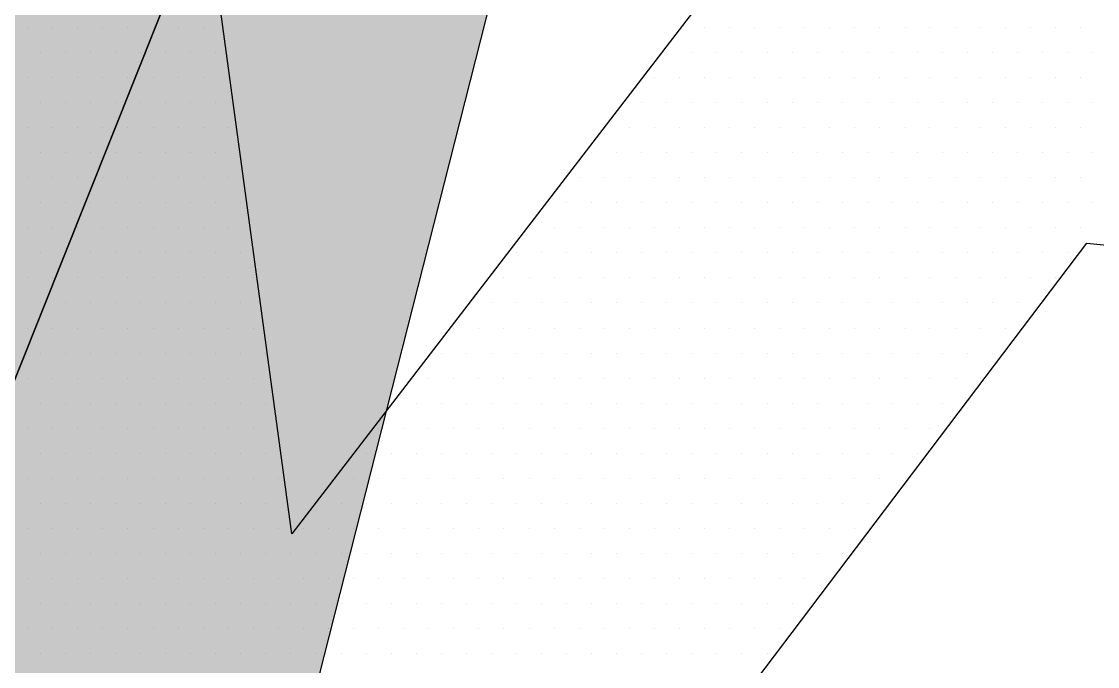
# Paper-space layout 'TOP_A1_00200_01-01-2017_MODELE' of a CAD drawing. Header units: metres. Extents: x 1274 to 2143, y 12 to 312.
# Drawn here: x 1536.252 to 1538.615, y 158.268 to 159.683 of the extents above; entities that cross this region are included whole.
import ezdxf

# ---------------------------------------------------------------- set-up
doc = ezdxf.new("R2010")
doc.units = ezdxf.units.M
doc.header["$LTSCALE"] = 2
doc.set_wipeout_variables(frame=1)
doc.linetypes.add('CACHEX2', pattern=[0.75, 0.5, -0.25])
for name, color, linetype in [('CARTOUCHE', 7, 'Continuous'), ('LOGO', 4, 'Continuous'), ('rosace', 7, 'Continuous')]:
    doc.layers.add(name, color=color, linetype=linetype)

# ---------------------------------------------------------------- blocks, each defined once
blk = doc.blocks.new('A$C715108E3')
at = {"layer": 'LOGO', "color": 131}
for p, q in [((-5.4335, -4.0654), (-5.4335, -4.0654)), ((-5.3417, -4.0654), (-5.3417, -4.0654)), ((-5.2498, -4.0654), (-5.2498, -4.0654)), ((-5.1584, -4.0654), (-5.1584, -4.0654)), ((-5.0665, -4.0654), (-5.0665, -4.0654)), ((-4.9745, -4.0654), (-4.9745, -4.0654)), ((-4.8829, -4.0654), (-4.8829, -4.0654)), ((-4.7912, -4.0654), (-4.7912, -4.0654)), ((-3.0425, -4.0654), (-3.0425, -4.0654)), ((-2.9566, -4.0654), (-2.9566, -4.0654)), ((-2.8646, -4.0654), (-2.8646, -4.0654)), ((-2.7733, -4.0654), (-2.7733, -4.0654)), ((-2.6815, -4.0654), (-2.6815, -4.0654)), ((-2.5895, -4.0654), (-2.5895, -4.0654)), ((-2.4975, -4.0654), (-2.4975, -4.0654)), ((-2.4062, -4.0654), (-2.4062, -4.0654)), ((-2.3142, -4.0654), (-2.3142, -4.0654)), ((-2.2223, -4.0654), (-2.2223, -4.0654)), ((-2.1313, -4.0654), (-2.1313, -4.0654)), ((-2.0391, -4.0654), (-2.0391, -4.0654)), ((-1.9472, -4.0654), (-1.9472, -4.0654)), ((-1.8558, -4.0654), (-1.8558, -4.0654)), ((-1.7639, -4.0654), (-1.7639, -4.0654)), ((-1.6721, -4.0654), (-1.6721, -4.0654)), ((-1.5806, -4.0654), (-1.5806, -4.0654)), ((-5.3874, -4.1578), (-5.3874, -4.1578)), ((-5.2959, -4.1578), (-5.2959, -4.1578)), ((-5.2041, -4.1578), (-5.2041, -4.1578)), ((-5.1121, -4.1578), (-5.1121, -4.1578)), ((-5.0208, -4.1578), (-5.0208, -4.1578)), ((-4.929, -4.1578), (-4.929, -4.1578)), ((-4.8369, -4.1578), (-4.8369, -4.1578)), ((-4.7453, -4.1578), (-4.7453, -4.1578)), ((-3.1126, -4.1578), (-3.1126, -4.1578)), ((-3.0942, -4.1578), (-3.0942, -4.1578)), ((-3.0024, -4.1578), (-3.0024, -4.1578)), ((-2.9109, -4.1578), (-2.9109, -4.1578)), ((-2.8191, -4.1578), (-2.8191, -4.1578)), ((-2.727, -4.1578), (-2.727, -4.1578)), ((-2.6358, -4.1578), (-2.6358, -4.1578)), ((-2.5438, -4.1578), (-2.5438, -4.1578)), ((-2.4517, -4.1578), (-2.4517, -4.1578)), ((-2.3599, -4.1578), (-2.3599, -4.1578)), ((-2.2684, -4.1578), (-2.2684, -4.1578)), ((-2.1766, -4.1578), (-2.1766, -4.1578)), ((-2.0848, -4.1578), (-2.0848, -4.1578)), ((-1.9933, -4.1578), (-1.9933, -4.1578)), ((-1.9015, -4.1578), (-1.9015, -4.1578)), ((-1.8097, -4.1578), (-1.8097, -4.1578)), ((-1.7182, -4.1578), (-1.7182, -4.1578)), ((-1.6264, -4.1578), (-1.6264, -4.1578)), ((-1.5345, -4.1578), (-1.5345, -4.1578)), ((-5.4335, -4.2494), (-5.4335, -4.2494)), ((-5.3417, -4.2494), (-5.3417, -4.2494)), ((-5.2498, -4.2494), (-5.2498, -4.2494)), ((-5.1584, -4.2494), (-5.1584, -4.2494)), ((-5.0665, -4.2494), (-5.0665, -4.2494)), ((-4.9745, -4.2494), (-4.9745, -4.2494)), ((-4.8829, -4.2494), (-4.8829, -4.2494)), ((-4.7912, -4.2494), (-4.7912, -4.2494)), ((-4.6992, -4.2494), (-4.6992, -4.2494)), ((-3.1832, -4.2494), (-3.1832, -4.2494)), ((-3.1399, -4.2494), (-3.1399, -4.2494)), ((-3.0485, -4.2494), (-3.0485, -4.2494)), ((-2.9566, -4.2494), (-2.9566, -4.2494)), ((-2.8646, -4.2494), (-2.8646, -4.2494)), ((-2.7733, -4.2494), (-2.7733, -4.2494)), ((-2.6815, -4.2494), (-2.6815, -4.2494)), ((-2.5895, -4.2494), (-2.5895, -4.2494)), ((-2.4975, -4.2494), (-2.4975, -4.2494)), ((-2.4062, -4.2494), (-2.4062, -4.2494)), ((-2.3142, -4.2494), (-2.3142, -4.2494)), ((-2.2223, -4.2494), (-2.2223, -4.2494)), ((-2.1313, -4.2494), (-2.1313, -4.2494)), ((-2.0391, -4.2494), (-2.0391, -4.2494)), ((-1.9472, -4.2494), (-1.9472, -4.2494)), ((-1.8558, -4.2494), (-1.8558, -4.2494)), ((-1.7639, -4.2494), (-1.7639, -4.2494)), ((-1.6721, -4.2494), (-1.6721, -4.2494)), ((-1.5806, -4.2494), (-1.5806, -4.2494)), ((-5.3874, -4.3407), (-5.3874, -4.3407)), ((-5.2959, -4.3407), (-5.2959, -4.3407)), ((-5.2041, -4.3407), (-5.2041, -4.3407)), ((-5.1121, -4.3407), (-5.1121, -4.3407)), ((-5.0208, -4.3407), (-5.0208, -4.3407)), ((-4.929, -4.3407), (-4.929, -4.3407)), ((-4.8369, -4.3407), (-4.8369, -4.3407)), ((-4.7453, -4.3407), (-4.7453, -4.3407)), ((-3.2541, -4.3407), (-3.2541, -4.3407)), ((-3.186, -4.3407), (-3.186, -4.3407)), ((-3.0942, -4.3407), (-3.0942, -4.3407)), ((-3.0024, -4.3407), (-3.0024, -4.3407)), ((-2.9109, -4.3407), (-2.9109, -4.3407)), ((-2.8191, -4.3407), (-2.8191, -4.3407)), ((-2.727, -4.3407), (-2.727, -4.3407)), ((-2.6358, -4.3407), (-2.6358, -4.3407)), ((-2.5438, -4.3407), (-2.5438, -4.3407)), ((-2.4517, -4.3407), (-2.4517, -4.3407)), ((-2.3599, -4.3407), (-2.3599, -4.3407)), ((-2.2684, -4.3407), (-2.2684, -4.3407)), ((-2.1766, -4.3407), (-2.1766, -4.3407)), ((-2.0848, -4.3407), (-2.0848, -4.3407)), ((-1.9933, -4.3407), (-1.9933, -4.3407)), ((-1.9015, -4.3407), (-1.9015, -4.3407)), ((-1.8097, -4.3407), (-1.8097, -4.3407)), ((-1.7182, -4.3407), (-1.7182, -4.3407)), ((-1.6264, -4.3407), (-1.6264, -4.3407)), ((-1.5345, -4.3407), (-1.5345, -4.3407)), ((-5.4335, -4.4331), (-5.4335, -4.4331)), ((-5.3417, -4.4331), (-5.3417, -4.4331)), ((-5.2498, -4.4331), (-5.2498, -4.4331)), ((-5.1584, -4.4331), (-5.1584, -4.4331)), ((-5.0665, -4.4331), (-5.0665, -4.4331)), ((-4.9745, -4.4331), (-4.9745, -4.4331)), ((-4.8829, -4.4331), (-4.8829, -4.4331)), ((-4.7912, -4.4331), (-4.7912, -4.4331)), ((-4.6992, -4.4331), (-4.6992, -4.4331)), ((-3.3243, -4.4331), (-3.3243, -4.4331)), ((-3.3236, -4.4331), (-3.3236, -4.4331)), ((-3.2318, -4.4331), (-3.2318, -4.4331)), ((-3.1399, -4.4331), (-3.1399, -4.4331)), ((-3.0485, -4.4331), (-3.0485, -4.4331)), ((-2.9566, -4.4331), (-2.9566, -4.4331)), ((-2.8646, -4.4331), (-2.8646, -4.4331)), ((-2.7733, -4.4331), (-2.7733, -4.4331)), ((-2.6815, -4.4331), (-2.6815, -4.4331)), ((-2.5895, -4.4331), (-2.5895, -4.4331)), ((-2.4975, -4.4331), (-2.4975, -4.4331)), ((-2.4062, -4.4331), (-2.4062, -4.4331)), ((-2.3142, -4.4331), (-2.3142, -4.4331)), ((-2.2223, -4.4331), (-2.2223, -4.4331)), ((-2.1313, -4.4331), (-2.1313, -4.4331)), ((-2.0391, -4.4331), (-2.0391, -4.4331)), ((-1.9472, -4.4331), (-1.9472, -4.4331)), ((-1.8558, -4.4331), (-1.8558, -4.4331)), ((-1.7639, -4.4331), (-1.7639, -4.4331)), ((-1.6721, -4.4331), (-1.6721, -4.4331)), ((-1.5806, -4.4331), (-1.5806, -4.4331)), ((-5.3874, -4.5245), (-5.3874, -4.5245)), ((-5.2959, -4.5245), (-5.2959, -4.5245)), ((-5.2041, -4.5245), (-5.2041, -4.5245)), ((-5.1121, -4.5245), (-5.1121, -4.5245)), ((-5.0208, -4.5245), (-5.0208, -4.5245)), ((-4.929, -4.5245), (-4.929, -4.5245)), ((-4.8369, -4.5245), (-4.8369, -4.5245)), ((-4.7453, -4.5245), (-4.7453, -4.5245)), ((-3.3948, -4.5245), (-3.3948, -4.5245)), ((-3.3693, -4.5245), (-3.3693, -4.5245)), ((-3.2775, -4.5245), (-3.2775, -4.5245)), ((-3.186, -4.5245), (-3.186, -4.5245)), ((-3.0942, -4.5245), (-3.0942, -4.5245)), ((-3.0024, -4.5245), (-3.0024, -4.5245)), ((-2.9109, -4.5245), (-2.9109, -4.5245)), ((-2.8191, -4.5245), (-2.8191, -4.5245)), ((-2.727, -4.5245), (-2.727, -4.5245)), ((-2.6358, -4.5245), (-2.6358, -4.5245)), ((-2.5438, -4.5245), (-2.5438, -4.5245)), ((-2.4517, -4.5245), (-2.4517, -4.5245)), ((-2.3599, -4.5245), (-2.3599, -4.5245)), ((-2.2684, -4.5245), (-2.2684, -4.5245)), ((-2.1766, -4.5245), (-2.1766, -4.5245)), ((-2.0848, -4.5245), (-2.0848, -4.5245)), ((-1.9933, -4.5245), (-1.9933, -4.5245)), ((-1.9015, -4.5245), (-1.9015, -4.5245)), ((-1.8097, -4.5245), (-1.8097, -4.5245)), ((-1.7182, -4.5245), (-1.7182, -4.5245)), ((-1.6264, -4.5245), (-1.6264, -4.5245)), ((-1.5345, -4.5245), (-1.5345, -4.5245)), ((-5.4335, -4.6156), (-5.4335, -4.6156)), ((-5.3417, -4.6156), (-5.3417, -4.6156)), ((-5.2498, -4.6156), (-5.2498, -4.6156)), ((-5.1584, -4.6156), (-5.1584, -4.6156)), ((-5.0665, -4.6156), (-5.0665, -4.6156)), ((-4.9745, -4.6156), (-4.9745, -4.6156)), ((-4.8829, -4.6156), (-4.8829, -4.6156)), ((-4.7912, -4.6156), (-4.7912, -4.6156)), ((-4.6992, -4.6156), (-4.6992, -4.6156)), ((-3.4656, -4.6156), (-3.4656, -4.6156)), ((-3.415, -4.6156), (-3.415, -4.6156)), ((-3.3236, -4.6156), (-3.3236, -4.6156)), ((-3.2318, -4.6156), (-3.2318, -4.6156)), ((-3.1399, -4.6156), (-3.1399, -4.6156)), ((-3.0485, -4.6156), (-3.0485, -4.6156)), ((-2.9566, -4.6156), (-2.9566, -4.6156)), ((-2.8646, -4.6156), (-2.8646, -4.6156)), ((-2.7733, -4.6156), (-2.7733, -4.6156)), ((-2.6815, -4.6156), (-2.6815, -4.6156)), ((-2.5895, -4.6156), (-2.5895, -4.6156)), ((-2.4975, -4.6156), (-2.4975, -4.6156)), ((-2.4062, -4.6156), (-2.4062, -4.6156)), ((-2.3142, -4.6156), (-2.3142, -4.6156)), ((-2.2223, -4.6156), (-2.2223, -4.6156)), ((-2.1313, -4.6156), (-2.1313, -4.6156)), ((-2.0391, -4.6156), (-2.0391, -4.6156)), ((-1.9472, -4.6156), (-1.9472, -4.6156)), ((-1.8558, -4.6156), (-1.8558, -4.6156)), ((-1.7639, -4.6156), (-1.7639, -4.6156)), ((-1.6721, -4.6156), (-1.6721, -4.6156)), ((-1.5806, -4.6156), (-1.5806, -4.6156)), ((-5.3874, -4.7082), (-5.3874, -4.7082)), ((-5.2959, -4.7082), (-5.2959, -4.7082)), ((-5.2041, -4.7082), (-5.2041, -4.7082)), ((-5.1121, -4.7082), (-5.1121, -4.7082)), ((-5.0208, -4.7082), (-5.0208, -4.7082)), ((-4.929, -4.7082), (-4.929, -4.7082)), ((-4.8369, -4.7082), (-4.8369, -4.7082)), ((-4.7453, -4.7082), (-4.7453, -4.7082)), ((-4.6537, -4.7082), (-4.6537, -4.7082)), ((-3.5357, -4.7082), (-3.5357, -4.7082)), ((-3.4611, -4.7082), (-3.4611, -4.7082)), ((-3.3693, -4.7082), (-3.3693, -4.7082)), ((-3.2775, -4.7082), (-3.2775, -4.7082)), ((-3.186, -4.7082), (-3.186, -4.7082)), ((-3.0942, -4.7082), (-3.0942, -4.7082)), ((-3.0024, -4.7082), (-3.0024, -4.7082)), ((-2.9109, -4.7082), (-2.9109, -4.7082)), ((-2.8191, -4.7082), (-2.8191, -4.7082)), ((-2.727, -4.7082), (-2.727, -4.7082)), ((-2.6358, -4.7082), (-2.6358, -4.7082)), ((-2.5438, -4.7082), (-2.5438, -4.7082)), ((-2.4517, -4.7082), (-2.4517, -4.7082)), ((-2.3599, -4.7082), (-2.3599, -4.7082)), ((-2.2684, -4.7082), (-2.2684, -4.7082)), ((-2.1766, -4.7082), (-2.1766, -4.7082)), ((-2.0848, -4.7082), (-2.0848, -4.7082)), ((-1.9933, -4.7082), (-1.9933, -4.7082)), ((-1.9015, -4.7082), (-1.9015, -4.7082)), ((-1.8097, -4.7082), (-1.8097, -4.7082)), ((-1.7182, -4.7082), (-1.7182, -4.7082)), ((-1.6264, -4.7082), (-1.6264, -4.7082)), ((-1.5345, -4.7082), (-1.5345, -4.7082)), ((-5.4335, -4.7997), (-5.4335, -4.7997)), ((-5.3417, -4.7997), (-5.3417, -4.7997)), ((-5.2498, -4.7997), (-5.2498, -4.7997)), ((-5.1584, -4.7997), (-5.1584, -4.7997)), ((-5.0665, -4.7997), (-5.0665, -4.7997)), ((-4.9745, -4.7997), (-4.9745, -4.7997)), ((-4.8829, -4.7997), (-4.8829, -4.7997)), ((-4.7912, -4.7997), (-4.7912, -4.7997)), ((-4.6992, -4.7997), (-4.6992, -4.7997)), ((-3.6064, -4.7997), (-3.6064, -4.7997)), ((-3.5987, -4.7997), (-3.5987, -4.7997)), ((-3.5069, -4.7997), (-3.5069, -4.7997)), ((-3.415, -4.7997), (-3.415, -4.7997)), ((-3.3236, -4.7997), (-3.3236, -4.7997)), ((-3.2318, -4.7997), (-3.2318, -4.7997)), ((-3.1399, -4.7997), (-3.1399, -4.7997)), ((-3.0485, -4.7997), (-3.0485, -4.7997)), ((-2.9566, -4.7997), (-2.9566, -4.7997)), ((-2.8646, -4.7997), (-2.8646, -4.7997)), ((-2.7733, -4.7997), (-2.7733, -4.7997)), ((-2.6815, -4.7997), (-2.6815, -4.7997)), ((-2.5895, -4.7997), (-2.5895, -4.7997)), ((-2.4975, -4.7997), (-2.4975, -4.7997)), ((-2.4062, -4.7997), (-2.4062, -4.7997)), ((-2.3142, -4.7997), (-2.3142, -4.7997)), ((-2.2223, -4.7997), (-2.2223, -4.7997)), ((-2.1313, -4.7997), (-2.1313, -4.7997)), ((-2.0391, -4.7997), (-2.0391, -4.7997)), ((-1.9472, -4.7997), (-1.9472, -4.7997)), ((-1.8558, -4.7997), (-1.8558, -4.7997)), ((-1.7639, -4.7997), (-1.7639, -4.7997)), ((-1.6721, -4.7997), (-1.6721, -4.7997)), ((-1.5806, -4.7997), (-1.5806, -4.7997)), ((-5.3874, -4.892), (-5.3874, -4.892)), ((-5.2959, -4.892), (-5.2959, -4.892)), ((-5.2041, -4.892), (-5.2041, -4.892)), ((-5.1121, -4.892), (-5.1121, -4.892)), ((-5.0208, -4.892), (-5.0208, -4.892)), ((-4.929, -4.892), (-4.929, -4.892)), ((-4.8369, -4.892), (-4.8369, -4.892)), ((-4.7453, -4.892), (-4.7453, -4.892)), ((-4.6537, -4.892), (-4.6537, -4.892)), ((-3.677, -4.892), (-3.677, -4.892)), ((-3.6444, -4.892), (-3.6444, -4.892)), ((-3.5526, -4.892), (-3.5526, -4.892)), ((-3.4611, -4.892), (-3.4611, -4.892)), ((-3.3693, -4.892), (-3.3693, -4.892)), ((-3.2775, -4.892), (-3.2775, -4.892)), ((-3.186, -4.892), (-3.186, -4.892)), ((-3.0942, -4.892), (-3.0942, -4.892)), ((-3.0024, -4.892), (-3.0024, -4.892)), ((-2.9109, -4.892), (-2.9109, -4.892)), ((-2.8191, -4.892), (-2.8191, -4.892)), ((-2.727, -4.892), (-2.727, -4.892)), ((-2.6358, -4.892), (-2.6358, -4.892)), ((-2.5438, -4.892), (-2.5438, -4.892)), ((-2.4517, -4.892), (-2.4517, -4.892)), ((-2.3599, -4.892), (-2.3599, -4.892)), ((-2.2684, -4.892), (-2.2684, -4.892)), ((-2.1766, -4.892), (-2.1766, -4.892)), ((-2.0848, -4.892), (-2.0848, -4.892)), ((-1.9933, -4.892), (-1.9933, -4.892)), ((-1.9015, -4.892), (-1.9015, -4.892)), ((-1.8097, -4.892), (-1.8097, -4.892)), ((-1.7182, -4.892), (-1.7182, -4.892)), ((-1.6264, -4.892), (-1.6264, -4.892)), ((-5.4335, -4.9833), (-5.4335, -4.9833)), ((-5.3417, -4.9833), (-5.3417, -4.9833)), ((-5.2498, -4.9833), (-5.2498, -4.9833)), ((-5.1584, -4.9833), (-5.1584, -4.9833)), ((-5.0665, -4.9833), (-5.0665, -4.9833)), ((-4.9745, -4.9833), (-4.9745, -4.9833)), ((-4.8829, -4.9833), (-4.8829, -4.9833)), ((-4.7912, -4.9833), (-4.7912, -4.9833)), ((-4.6992, -4.9833), (-4.6992, -4.9833)), ((-4.6076, -4.9833), (-4.6076, -4.9833)), ((-3.7471, -4.9833), (-3.7471, -4.9833)), ((-3.6909, -4.9833), (-3.6909, -4.9833)), ((-3.5987, -4.9833), (-3.5987, -4.9833)), ((-3.5069, -4.9833), (-3.5069, -4.9833)), ((-3.415, -4.9833), (-3.415, -4.9833)), ((-3.3236, -4.9833), (-3.3236, -4.9833)), ((-3.2318, -4.9833), (-3.2318, -4.9833)), ((-3.1399, -4.9833), (-3.1399, -4.9833)), ((-3.0485, -4.9833), (-3.0485, -4.9833)), ((-2.9566, -4.9833), (-2.9566, -4.9833)), ((-2.8646, -4.9833), (-2.8646, -4.9833)), ((-2.7733, -4.9833), (-2.7733, -4.9833)), ((-2.6815, -4.9833), (-2.6815, -4.9833)), ((-2.5895, -4.9833), (-2.5895, -4.9833)), ((-2.4975, -4.9833), (-2.4975, -4.9833)), ((-2.4062, -4.9833), (-2.4062, -4.9833)), ((-2.3142, -4.9833), (-2.3142, -4.9833)), ((-2.2223, -4.9833), (-2.2223, -4.9833)), ((-2.1313, -4.9833), (-2.1313, -4.9833)), ((-2.0391, -4.9833), (-2.0391, -4.9833)), ((-1.9472, -4.9833), (-1.9472, -4.9833)), ((-1.8558, -4.9833), (-1.8558, -4.9833)), ((-1.7639, -4.9833), (-1.7639, -4.9833)), ((-1.6721, -4.9833), (-1.6721, -4.9833)), ((-5.3874, -5.0748), (-5.3874, -5.0748)), ((-5.2959, -5.0748), (-5.2959, -5.0748)), ((-5.2041, -5.0748), (-5.2041, -5.0748)), ((-5.1121, -5.0748), (-5.1121, -5.0748)), ((-5.0208, -5.0748), (-5.0208, -5.0748)), ((-4.929, -5.0748), (-4.929, -5.0748)), ((-4.8369, -5.0748), (-4.8369, -5.0748)), ((-4.7453, -5.0748), (-4.7453, -5.0748)), ((-4.6537, -5.0748), (-4.6537, -5.0748)), ((-3.818, -5.0748), (-3.818, -5.0748)), ((-3.7363, -5.0748), (-3.7363, -5.0748)), ((-3.6444, -5.0748), (-3.6444, -5.0748)), ((-3.5526, -5.0748), (-3.5526, -5.0748)), ((-3.4611, -5.0748), (-3.4611, -5.0748)), ((-3.3693, -5.0748), (-3.3693, -5.0748)), ((-3.2775, -5.0748), (-3.2775, -5.0748)), ((-3.186, -5.0748), (-3.186, -5.0748)), ((-3.0942, -5.0748), (-3.0942, -5.0748)), ((-3.0024, -5.0748), (-3.0024, -5.0748)), ((-2.9109, -5.0748), (-2.9109, -5.0748)), ((-2.8191, -5.0748), (-2.8191, -5.0748)), ((-2.727, -5.0748), (-2.727, -5.0748)), ((-2.6358, -5.0748), (-2.6358, -5.0748)), ((-2.5438, -5.0748), (-2.5438, -5.0748)), ((-2.4517, -5.0748), (-2.4517, -5.0748)), ((-2.3599, -5.0748), (-2.3599, -5.0748)), ((-2.2684, -5.0748), (-2.2684, -5.0748)), ((-2.1766, -5.0748), (-2.1766, -5.0748)), ((-2.0848, -5.0748), (-2.0848, -5.0748)), ((-1.9933, -5.0748), (-1.9933, -5.0748)), ((-1.9015, -5.0748), (-1.9015, -5.0748)), ((-1.8097, -5.0748), (-1.8097, -5.0748)), ((-5.4335, -5.1674), (-5.4335, -5.1674)), ((-5.3417, -5.1674), (-5.3417, -5.1674)), ((-5.2498, -5.1674), (-5.2498, -5.1674)), ((-5.1584, -5.1674), (-5.1584, -5.1674)), ((-5.0665, -5.1674), (-5.0665, -5.1674)), ((-4.9745, -5.1674), (-4.9745, -5.1674)), ((-4.8829, -5.1674), (-4.8829, -5.1674)), ((-4.7912, -5.1674), (-4.7912, -5.1674)), ((-4.6992, -5.1674), (-4.6992, -5.1674)), ((-4.6076, -5.1674), (-4.6076, -5.1674)), ((-3.8884, -5.1674), (-3.8884, -5.1674)), ((-3.8738, -5.1674), (-3.8738, -5.1674)), ((-3.782, -5.1674), (-3.782, -5.1674)), ((-3.6909, -5.1674), (-3.6909, -5.1674)), ((-3.5987, -5.1674), (-3.5987, -5.1674)), ((-3.5069, -5.1674), (-3.5069, -5.1674)), ((-3.415, -5.1674), (-3.415, -5.1674)), ((-3.3236, -5.1674), (-3.3236, -5.1674)), ((-3.2318, -5.1674), (-3.2318, -5.1674)), ((-3.1399, -5.1674), (-3.1399, -5.1674)), ((-3.0485, -5.1674), (-3.0485, -5.1674)), ((-2.9566, -5.1674), (-2.9566, -5.1674)), ((-2.8646, -5.1674), (-2.8646, -5.1674)), ((-2.7733, -5.1674), (-2.7733, -5.1674)), ((-2.6815, -5.1674), (-2.6815, -5.1674)), ((-2.5895, -5.1674), (-2.5895, -5.1674)), ((-2.4975, -5.1674), (-2.4975, -5.1674)), ((-2.4062, -5.1674), (-2.4062, -5.1674)), ((-2.3142, -5.1674), (-2.3142, -5.1674)), ((-2.2223, -5.1674), (-2.2223, -5.1674)), ((-2.1313, -5.1674), (-2.1313, -5.1674)), ((-2.0391, -5.1674), (-2.0391, -5.1674)), ((-1.9472, -5.1674), (-1.9472, -5.1674)), ((-1.8558, -5.1674), (-1.8558, -5.1674)), ((-5.3874, -5.2586), (-5.3874, -5.2586)), ((-5.2959, -5.2586), (-5.2959, -5.2586)), ((-5.2041, -5.2586), (-5.2041, -5.2586)), ((-5.1121, -5.2586), (-5.1121, -5.2586)), ((-5.0208, -5.2586), (-5.0208, -5.2586)), ((-4.929, -5.2586), (-4.929, -5.2586)), ((-4.8369, -5.2586), (-4.8369, -5.2586)), ((-4.7453, -5.2586), (-4.7453, -5.2586)), ((-4.6537, -5.2586), (-4.6537, -5.2586)), ((-4.562, -5.2586), (-4.562, -5.2586)), ((-3.9587, -5.2586), (-3.9587, -5.2586)), ((-3.9196, -5.2586), (-3.9196, -5.2586)), ((-3.8281, -5.2586), (-3.8281, -5.2586)), ((-3.7363, -5.2586), (-3.7363, -5.2586)), ((-3.6444, -5.2586), (-3.6444, -5.2586)), ((-3.5526, -5.2586), (-3.5526, -5.2586)), ((-3.4611, -5.2586), (-3.4611, -5.2586)), ((-3.3693, -5.2586), (-3.3693, -5.2586)), ((-3.2775, -5.2586), (-3.2775, -5.2586)), ((-3.186, -5.2586), (-3.186, -5.2586)), ((-3.0942, -5.2586), (-3.0942, -5.2586)), ((-3.0024, -5.2586), (-3.0024, -5.2586)), ((-2.9109, -5.2586), (-2.9109, -5.2586)), ((-2.8191, -5.2586), (-2.8191, -5.2586)), ((-2.727, -5.2586), (-2.727, -5.2586)), ((-2.6358, -5.2586), (-2.6358, -5.2586)), ((-2.5438, -5.2586), (-2.5438, -5.2586)), ((-2.4517, -5.2586), (-2.4517, -5.2586)), ((-2.3599, -5.2586), (-2.3599, -5.2586)), ((-2.2684, -5.2586), (-2.2684, -5.2586)), ((-2.1766, -5.2586), (-2.1766, -5.2586)), ((-2.0848, -5.2586), (-2.0848, -5.2586)), ((-1.9933, -5.2586), (-1.9933, -5.2586)), ((-1.9015, -5.2586), (-1.9015, -5.2586)), ((-5.4335, -5.3499), (-5.4335, -5.3499)), ((-5.3417, -5.3499), (-5.3417, -5.3499)), ((-5.2498, -5.3499), (-5.2498, -5.3499)), ((-5.1584, -5.3499), (-5.1584, -5.3499)), ((-5.0665, -5.3499), (-5.0665, -5.3499)), ((-4.9745, -5.3499), (-4.9745, -5.3499)), ((-4.8829, -5.3499), (-4.8829, -5.3499)), ((-4.7912, -5.3499), (-4.7912, -5.3499)), ((-4.6992, -5.3499), (-4.6992, -5.3499)), ((-4.6076, -5.3499), (-4.6076, -5.3499)), ((-4.0296, -5.3499), (-4.0296, -5.3499)), ((-3.9659, -5.3499), (-3.9659, -5.3499)), ((-3.8738, -5.3499), (-3.8738, -5.3499)), ((-3.782, -5.3499), (-3.782, -5.3499)), ((-3.6909, -5.3499), (-3.6909, -5.3499)), ((-3.5987, -5.3499), (-3.5987, -5.3499)), ((-3.5069, -5.3499), (-3.5069, -5.3499)), ((-3.415, -5.3499), (-3.415, -5.3499)), ((-3.3236, -5.3499), (-3.3236, -5.3499)), ((-3.2318, -5.3499), (-3.2318, -5.3499)), ((-3.1399, -5.3499), (-3.1399, -5.3499)), ((-3.0485, -5.3499), (-3.0485, -5.3499)), ((-2.9566, -5.3499), (-2.9566, -5.3499)), ((-2.8646, -5.3499), (-2.8646, -5.3499)), ((-2.7733, -5.3499), (-2.7733, -5.3499)), ((-2.6815, -5.3499), (-2.6815, -5.3499)), ((-2.5895, -5.3499), (-2.5895, -5.3499)), ((-2.4975, -5.3499), (-2.4975, -5.3499)), ((-2.4062, -5.3499), (-2.4062, -5.3499)), ((-2.3142, -5.3499), (-2.3142, -5.3499)), ((-2.2223, -5.3499), (-2.2223, -5.3499)), ((-2.1313, -5.3499), (-2.1313, -5.3499)), ((-2.0391, -5.3499), (-2.0391, -5.3499)), ((-1.9472, -5.3499), (-1.9472, -5.3499)), ((-5.3874, -5.4423), (-5.3874, -5.4423)), ((-5.2959, -5.4423), (-5.2959, -5.4423)), ((-5.2041, -5.4423), (-5.2041, -5.4423)), ((-5.1121, -5.4423), (-5.1121, -5.4423)), ((-5.0208, -5.4423), (-5.0208, -5.4423)), ((-4.929, -5.4423), (-4.929, -5.4423)), ((-4.8369, -5.4423), (-4.8369, -5.4423)), ((-4.7453, -5.4423), (-4.7453, -5.4423)), ((-4.6537, -5.4423), (-4.6537, -5.4423)), ((-4.562, -5.4423), (-4.562, -5.4423)), ((-4.1002, -5.4423), (-4.1002, -5.4423)), ((-4.0114, -5.4423), (-4.0114, -5.4423)), ((-3.9196, -5.4423), (-3.9196, -5.4423)), ((-3.8281, -5.4423), (-3.8281, -5.4423)), ((-3.7363, -5.4423), (-3.7363, -5.4423)), ((-3.6444, -5.4423), (-3.6444, -5.4423)), ((-3.5526, -5.4423), (-3.5526, -5.4423)), ((-3.4611, -5.4423), (-3.4611, -5.4423)), ((-3.3693, -5.4423), (-3.3693, -5.4423)), ((-3.2775, -5.4423), (-3.2775, -5.4423)), ((-3.186, -5.4423), (-3.186, -5.4423)), ((-3.0942, -5.4423), (-3.0942, -5.4423)), ((-3.0024, -5.4423), (-3.0024, -5.4423)), ((-2.9109, -5.4423), (-2.9109, -5.4423)), ((-2.8191, -5.4423), (-2.8191, -5.4423)), ((-2.727, -5.4423), (-2.727, -5.4423)), ((-2.6358, -5.4423), (-2.6358, -5.4423)), ((-2.5438, -5.4423), (-2.5438, -5.4423)), ((-2.4517, -5.4423), (-2.4517, -5.4423)), ((-2.3599, -5.4423), (-2.3599, -5.4423)), ((-2.2684, -5.4423), (-2.2684, -5.4423)), ((-2.1766, -5.4423), (-2.1766, -5.4423)), ((-2.0848, -5.4423), (-2.0848, -5.4423)), ((-5.4335, -5.5339), (-5.4335, -5.5339)), ((-5.3417, -5.5339), (-5.3417, -5.5339)), ((-5.2498, -5.5339), (-5.2498, -5.5339)), ((-5.1584, -5.5339), (-5.1584, -5.5339)), ((-5.0665, -5.5339), (-5.0665, -5.5339)), ((-4.9745, -5.5339), (-4.9745, -5.5339)), ((-4.8829, -5.5339), (-4.8829, -5.5339)), ((-4.7912, -5.5339), (-4.7912, -5.5339)), ((-4.6992, -5.5339), (-4.6992, -5.5339)), ((-4.6076, -5.5339), (-4.6076, -5.5339)), ((-4.1703, -5.5339), (-4.1703, -5.5339)), ((-4.1491, -5.5339), (-4.1491, -5.5339)), ((-4.0571, -5.5339), (-4.0571, -5.5339)), ((-3.9659, -5.5339), (-3.9659, -5.5339)), ((-3.8738, -5.5339), (-3.8738, -5.5339)), ((-3.782, -5.5339), (-3.782, -5.5339)), ((-3.6909, -5.5339), (-3.6909, -5.5339)), ((-3.5987, -5.5339), (-3.5987, -5.5339)), ((-3.5069, -5.5339), (-3.5069, -5.5339)), ((-3.415, -5.5339), (-3.415, -5.5339)), ((-3.3236, -5.5339), (-3.3236, -5.5339)), ((-3.2318, -5.5339), (-3.2318, -5.5339)), ((-3.1399, -5.5339), (-3.1399, -5.5339)), ((-3.0485, -5.5339), (-3.0485, -5.5339)), ((-2.9566, -5.5339), (-2.9566, -5.5339)), ((-2.8646, -5.5339), (-2.8646, -5.5339)), ((-2.7733, -5.5339), (-2.7733, -5.5339)), ((-2.6815, -5.5339), (-2.6815, -5.5339)), ((-2.5895, -5.5339), (-2.5895, -5.5339)), ((-2.4975, -5.5339), (-2.4975, -5.5339)), ((-2.4062, -5.5339), (-2.4062, -5.5339)), ((-2.3142, -5.5339), (-2.3142, -5.5339)), ((-2.2223, -5.5339), (-2.2223, -5.5339)), ((-2.1313, -5.5339), (-2.1313, -5.5339)), ((-5.3874, -5.625), (-5.3874, -5.625)), ((-5.2959, -5.625), (-5.2959, -5.625)), ((-5.2041, -5.625), (-5.2041, -5.625)), ((-5.1121, -5.625), (-5.1121, -5.625)), ((-5.0208, -5.625), (-5.0208, -5.625)), ((-4.929, -5.625), (-4.929, -5.625)), ((-4.8369, -5.625), (-4.8369, -5.625)), ((-4.7453, -5.625), (-4.7453, -5.625)), ((-4.6537, -5.625), (-4.6537, -5.625)), ((-4.562, -5.625), (-4.562, -5.625)), ((-4.2412, -5.625), (-4.2412, -5.625)), ((-4.1947, -5.625), (-4.1947, -5.625)), ((-4.1034, -5.625), (-4.1034, -5.625)), ((-4.0114, -5.625), (-4.0114, -5.625)), ((-3.9196, -5.625), (-3.9196, -5.625)), ((-3.8281, -5.625), (-3.8281, -5.625)), ((-3.7363, -5.625), (-3.7363, -5.625)), ((-3.6444, -5.625), (-3.6444, -5.625)), ((-3.5526, -5.625), (-3.5526, -5.625)), ((-3.4611, -5.625), (-3.4611, -5.625)), ((-3.3693, -5.625), (-3.3693, -5.625)), ((-3.2775, -5.625), (-3.2775, -5.625)), ((-3.186, -5.625), (-3.186, -5.625)), ((-3.0942, -5.625), (-3.0942, -5.625)), ((-3.0024, -5.625), (-3.0024, -5.625)), ((-2.9109, -5.625), (-2.9109, -5.625)), ((-2.8191, -5.625), (-2.8191, -5.625)), ((-2.727, -5.625), (-2.727, -5.625)), ((-2.6358, -5.625), (-2.6358, -5.625)), ((-2.5438, -5.625), (-2.5438, -5.625)), ((-2.4517, -5.625), (-2.4517, -5.625)), ((-2.3599, -5.625), (-2.3599, -5.625)), ((-2.2684, -5.625), (-2.2684, -5.625)), ((-2.1766, -5.625), (-2.1766, -5.625)), ((-5.4335, -5.7174), (-5.4335, -5.7174)), ((-5.3417, -5.7174), (-5.3417, -5.7174)), ((-5.2498, -5.7174), (-5.2498, -5.7174)), ((-5.1584, -5.7174), (-5.1584, -5.7174)), ((-5.0665, -5.7174), (-5.0665, -5.7174)), ((-4.9745, -5.7174), (-4.9745, -5.7174)), ((-4.8829, -5.7174), (-4.8829, -5.7174)), ((-4.7912, -5.7174), (-4.7912, -5.7174)), ((-4.6992, -5.7174), (-4.6992, -5.7174)), ((-4.6076, -5.7174), (-4.6076, -5.7174)), ((-4.5159, -5.7174), (-4.5159, -5.7174)), ((-4.3116, -5.7174), (-4.3116, -5.7174)), ((-4.2412, -5.7174), (-4.2412, -5.7174)), ((-4.1491, -5.7174), (-4.1491, -5.7174)), ((-4.0571, -5.7174), (-4.0571, -5.7174)), ((-3.9659, -5.7174), (-3.9659, -5.7174)), ((-3.8738, -5.7174), (-3.8738, -5.7174)), ((-3.782, -5.7174), (-3.782, -5.7174)), ((-3.6909, -5.7174), (-3.6909, -5.7174)), ((-3.5987, -5.7174), (-3.5987, -5.7174)), ((-3.5069, -5.7174), (-3.5069, -5.7174)), ((-3.415, -5.7174), (-3.415, -5.7174)), ((-3.3236, -5.7174), (-3.3236, -5.7174)), ((-3.2318, -5.7174), (-3.2318, -5.7174)), ((-3.1399, -5.7174), (-3.1399, -5.7174)), ((-3.0485, -5.7174), (-3.0485, -5.7174)), ((-2.9566, -5.7174), (-2.9566, -5.7174)), ((-2.8646, -5.7174), (-2.8646, -5.7174)), ((-2.7733, -5.7174), (-2.7733, -5.7174)), ((-2.6815, -5.7174), (-2.6815, -5.7174)), ((-2.5895, -5.7174), (-2.5895, -5.7174)), ((-2.4975, -5.7174), (-2.4975, -5.7174)), ((-2.4062, -5.7174), (-2.4062, -5.7174)), ((-2.3142, -5.7174), (-2.3142, -5.7174)), ((-2.2223, -5.7174), (-2.2223, -5.7174)), ((-5.3874, -5.8091), (-5.3874, -5.8091)), ((-5.2959, -5.8091), (-5.2959, -5.8091)), ((-5.2041, -5.8091), (-5.2041, -5.8091)), ((-5.1121, -5.8091), (-5.1121, -5.8091)), ((-5.0208, -5.8091), (-5.0208, -5.8091)), ((-4.929, -5.8091), (-4.929, -5.8091)), ((-4.8369, -5.8091), (-4.8369, -5.8091)), ((-4.7453, -5.8091), (-4.7453, -5.8091)), ((-4.6537, -5.8091), (-4.6537, -5.8091)), ((-4.562, -5.8091), (-4.562, -5.8091)), ((-4.3819, -5.8091), (-4.3819, -5.8091)), ((-4.3787, -5.8091), (-4.3787, -5.8091)), ((-4.2867, -5.8091), (-4.2867, -5.8091)), ((-4.1947, -5.8091), (-4.1947, -5.8091)), ((-4.1034, -5.8091), (-4.1034, -5.8091)), ((-4.0114, -5.8091), (-4.0114, -5.8091)), ((-3.9196, -5.8091), (-3.9196, -5.8091)), ((-3.8281, -5.8091), (-3.8281, -5.8091)), ((-3.7363, -5.8091), (-3.7363, -5.8091)), ((-3.6444, -5.8091), (-3.6444, -5.8091)), ((-3.5526, -5.8091), (-3.5526, -5.8091)), ((-3.4611, -5.8091), (-3.4611, -5.8091)), ((-3.3693, -5.8091), (-3.3693, -5.8091)), ((-3.2775, -5.8091), (-3.2775, -5.8091)), ((-3.186, -5.8091), (-3.186, -5.8091)), ((-3.0942, -5.8091), (-3.0942, -5.8091)), ((-3.0024, -5.8091), (-3.0024, -5.8091)), ((-2.9109, -5.8091), (-2.9109, -5.8091)), ((-2.8191, -5.8091), (-2.8191, -5.8091)), ((-2.727, -5.8091), (-2.727, -5.8091)), ((-2.6358, -5.8091), (-2.6358, -5.8091)), ((-2.5438, -5.8091), (-2.5438, -5.8091)), ((-2.4517, -5.8091), (-2.4517, -5.8091)), ((-2.3599, -5.8091), (-2.3599, -5.8091)), ((-5.4335, -5.9003), (-5.4335, -5.9003)), ((-5.3417, -5.9003), (-5.3417, -5.9003)), ((-5.2498, -5.9003), (-5.2498, -5.9003)), ((-5.1584, -5.9003), (-5.1584, -5.9003)), ((-5.0665, -5.9003), (-5.0665, -5.9003)), ((-4.9745, -5.9003), (-4.9745, -5.9003)), ((-4.8829, -5.9003), (-4.8829, -5.9003)), ((-4.7912, -5.9003), (-4.7912, -5.9003)), ((-4.6992, -5.9003), (-4.6992, -5.9003)), ((-4.6076, -5.9003), (-4.6076, -5.9003)), ((-4.5159, -5.9003), (-4.5159, -5.9003)), ((-4.4526, -5.9003), (-4.4526, -5.9003)), ((-4.4243, -5.9003), (-4.4243, -5.9003)), ((-4.3322, -5.9003), (-4.3322, -5.9003)), ((-4.2412, -5.9003), (-4.2412, -5.9003)), ((-4.1491, -5.9003), (-4.1491, -5.9003)), ((-4.0571, -5.9003), (-4.0571, -5.9003)), ((-3.9659, -5.9003), (-3.9659, -5.9003)), ((-3.8738, -5.9003), (-3.8738, -5.9003)), ((-3.782, -5.9003), (-3.782, -5.9003)), ((-3.6909, -5.9003), (-3.6909, -5.9003)), ((-3.5987, -5.9003), (-3.5987, -5.9003)), ((-3.5069, -5.9003), (-3.5069, -5.9003)), ((-3.415, -5.9003), (-3.415, -5.9003)), ((-3.3236, -5.9003), (-3.3236, -5.9003)), ((-3.2318, -5.9003), (-3.2318, -5.9003)), ((-3.1399, -5.9003), (-3.1399, -5.9003)), ((-3.0485, -5.9003), (-3.0485, -5.9003)), ((-2.9566, -5.9003), (-2.9566, -5.9003)), ((-2.8646, -5.9003), (-2.8646, -5.9003)), ((-2.7733, -5.9003), (-2.7733, -5.9003)), ((-2.6815, -5.9003), (-2.6815, -5.9003)), ((-2.5895, -5.9003), (-2.5895, -5.9003)), ((-2.4975, -5.9003), (-2.4975, -5.9003)), ((-2.4062, -5.9003), (-2.4062, -5.9003)), ((-5.3874, -5.9927), (-5.3874, -5.9927)), ((-5.2959, -5.9927), (-5.2959, -5.9927)), ((-5.2041, -5.9927), (-5.2041, -5.9927)), ((-5.1121, -5.9927), (-5.1121, -5.9927)), ((-5.0208, -5.9927), (-5.0208, -5.9927)), ((-4.929, -5.9927), (-4.929, -5.9927)), ((-4.8369, -5.9927), (-4.8369, -5.9927)), ((-4.7453, -5.9927), (-4.7453, -5.9927)), ((-4.6537, -5.9927), (-4.6537, -5.9927)), ((-4.562, -5.9927), (-4.562, -5.9927)), ((-4.47, -5.9927), (-4.47, -5.9927)), ((-4.3787, -5.9927), (-4.3787, -5.9927)), ((-4.2867, -5.9927), (-4.2867, -5.9927)), ((-4.1947, -5.9927), (-4.1947, -5.9927)), ((-4.1034, -5.9927), (-4.1034, -5.9927)), ((-4.0114, -5.9927), (-4.0114, -5.9927)), ((-3.9196, -5.9927), (-3.9196, -5.9927)), ((-3.8281, -5.9927), (-3.8281, -5.9927)), ((-3.7363, -5.9927), (-3.7363, -5.9927)), ((-3.6444, -5.9927), (-3.6444, -5.9927)), ((-3.5526, -5.9927), (-3.5526, -5.9927)), ((-3.4611, -5.9927), (-3.4611, -5.9927)), ((-3.3693, -5.9927), (-3.3693, -5.9927)), ((-3.2775, -5.9927), (-3.2775, -5.9927)), ((-3.186, -5.9927), (-3.186, -5.9927)), ((-3.0942, -5.9927), (-3.0942, -5.9927)), ((-3.0024, -5.9927), (-3.0024, -5.9927)), ((-2.9109, -5.9927), (-2.9109, -5.9927)), ((-2.8191, -5.9927), (-2.8191, -5.9927)), ((-2.727, -5.9927), (-2.727, -5.9927)), ((-2.6358, -5.9927), (-2.6358, -5.9927)), ((-2.5438, -5.9927), (-2.5438, -5.9927)), ((-2.4517, -5.9927), (-2.4517, -5.9927)), ((-5.4335, -6.0842), (-5.4335, -6.0842)), ((-5.3417, -6.0842), (-5.3417, -6.0842)), ((-5.2498, -6.0842), (-5.2498, -6.0842)), ((-5.1584, -6.0842), (-5.1584, -6.0842)), ((-5.0665, -6.0842), (-5.0665, -6.0842)), ((-4.9745, -6.0842), (-4.9745, -6.0842)), ((-4.8829, -6.0842), (-4.8829, -6.0842)), ((-4.7912, -6.0842), (-4.7912, -6.0842)), ((-4.6992, -6.0842), (-4.6992, -6.0842)), ((-4.6076, -6.0842), (-4.6076, -6.0842)), ((-4.5159, -6.0842), (-4.5159, -6.0842)), ((-4.4243, -6.0842), (-4.4243, -6.0842)), ((-4.3322, -6.0842), (-4.3322, -6.0842)), ((-4.2412, -6.0842), (-4.2412, -6.0842)), ((-4.1491, -6.0842), (-4.1491, -6.0842)), ((-4.0571, -6.0842), (-4.0571, -6.0842)), ((-3.9659, -6.0842), (-3.9659, -6.0842)), ((-3.8738, -6.0842), (-3.8738, -6.0842)), ((-3.782, -6.0842), (-3.782, -6.0842)), ((-3.6909, -6.0842), (-3.6909, -6.0842)), ((-3.5987, -6.0842), (-3.5987, -6.0842)), ((-3.5069, -6.0842), (-3.5069, -6.0842)), ((-3.415, -6.0842), (-3.415, -6.0842)), ((-3.3236, -6.0842), (-3.3236, -6.0842)), ((-3.2318, -6.0842), (-3.2318, -6.0842)), ((-3.1399, -6.0842), (-3.1399, -6.0842)), ((-3.0485, -6.0842), (-3.0485, -6.0842)), ((-2.9566, -6.0842), (-2.9566, -6.0842)), ((-2.8646, -6.0842), (-2.8646, -6.0842)), ((-2.7733, -6.0842), (-2.7733, -6.0842)), ((-2.6815, -6.0842), (-2.6815, -6.0842)), ((-2.5895, -6.0842), (-2.5895, -6.0842)), ((-2.4975, -6.0842), (-2.4975, -6.0842)), ((-5.3874, -6.1753), (-5.3874, -6.1753)), ((-5.2959, -6.1753), (-5.2959, -6.1753)), ((-5.2041, -6.1753), (-5.2041, -6.1753)), ((-5.1121, -6.1753), (-5.1121, -6.1753)), ((-5.0208, -6.1753), (-5.0208, -6.1753)), ((-4.929, -6.1753), (-4.929, -6.1753)), ((-4.8369, -6.1753), (-4.8369, -6.1753)), ((-4.7453, -6.1753), (-4.7453, -6.1753)), ((-4.6537, -6.1753), (-4.6537, -6.1753)), ((-4.562, -6.1753), (-4.562, -6.1753)), ((-4.47, -6.1753), (-4.47, -6.1753)), ((-4.3787, -6.1753), (-4.3787, -6.1753)), ((-4.2867, -6.1753), (-4.2867, -6.1753)), ((-4.1947, -6.1753), (-4.1947, -6.1753)), ((-4.1034, -6.1753), (-4.1034, -6.1753)), ((-4.0114, -6.1753), (-4.0114, -6.1753)), ((-3.9196, -6.1753), (-3.9196, -6.1753)), ((-3.8281, -6.1753), (-3.8281, -6.1753)), ((-3.7363, -6.1753), (-3.7363, -6.1753)), ((-3.6444, -6.1753), (-3.6444, -6.1753)), ((-3.5526, -6.1753), (-3.5526, -6.1753)), ((-3.4611, -6.1753), (-3.4611, -6.1753)), ((-3.3693, -6.1753), (-3.3693, -6.1753)), ((-3.2775, -6.1753), (-3.2775, -6.1753)), ((-3.186, -6.1753), (-3.186, -6.1753)), ((-3.0942, -6.1753), (-3.0942, -6.1753)), ((-3.0024, -6.1753), (-3.0024, -6.1753)), ((-2.9109, -6.1753), (-2.9109, -6.1753)), ((-2.8191, -6.1753), (-2.8191, -6.1753)), ((-2.727, -6.1753), (-2.727, -6.1753)), ((-2.6358, -6.1753), (-2.6358, -6.1753)), ((-5.4335, -6.2678), (-5.4335, -6.2678)), ((-5.3417, -6.2678), (-5.3417, -6.2678)), ((-5.2498, -6.2678), (-5.2498, -6.2678)), ((-5.1584, -6.2678), (-5.1584, -6.2678)), ((-5.0665, -6.2678), (-5.0665, -6.2678)), ((-4.9745, -6.2678), (-4.9745, -6.2678)), ((-4.8829, -6.2678), (-4.8829, -6.2678)), ((-4.7912, -6.2678), (-4.7912, -6.2678)), ((-4.6992, -6.2678), (-4.6992, -6.2678)), ((-4.6076, -6.2678), (-4.6076, -6.2678)), ((-4.5159, -6.2678), (-4.5159, -6.2678)), ((-4.4243, -6.2678), (-4.4243, -6.2678)), ((-4.3322, -6.2678), (-4.3322, -6.2678)), ((-4.2412, -6.2678), (-4.2412, -6.2678)), ((-4.1491, -6.2678), (-4.1491, -6.2678)), ((-4.0571, -6.2678), (-4.0571, -6.2678)), ((-3.9659, -6.2678), (-3.9659, -6.2678)), ((-3.8738, -6.2678), (-3.8738, -6.2678)), ((-3.782, -6.2678), (-3.782, -6.2678)), ((-3.6909, -6.2678), (-3.6909, -6.2678)), ((-3.5987, -6.2678), (-3.5987, -6.2678)), ((-3.5069, -6.2678), (-3.5069, -6.2678)), ((-3.415, -6.2678), (-3.415, -6.2678)), ((-3.3236, -6.2678), (-3.3236, -6.2678)), ((-3.2318, -6.2678), (-3.2318, -6.2678)), ((-3.1399, -6.2678), (-3.1399, -6.2678)), ((-3.0485, -6.2678), (-3.0485, -6.2678)), ((-2.9566, -6.2678), (-2.9566, -6.2678)), ((-2.8646, -6.2678), (-2.8646, -6.2678)), ((-2.7733, -6.2678), (-2.7733, -6.2678)), ((-2.6815, -6.2678), (-2.6815, -6.2678)), ((-5.3874, -6.3593), (-5.3874, -6.3593)), ((-5.2959, -6.3593), (-5.2959, -6.3593)), ((-5.2041, -6.3593), (-5.2041, -6.3593)), ((-5.1121, -6.3593), (-5.1121, -6.3593)), ((-5.0208, -6.3593), (-5.0208, -6.3593)), ((-4.929, -6.3593), (-4.929, -6.3593)), ((-4.8369, -6.3593), (-4.8369, -6.3593)), ((-4.7453, -6.3593), (-4.7453, -6.3593)), ((-4.6537, -6.3593), (-4.6537, -6.3593)), ((-4.562, -6.3593), (-4.562, -6.3593)), ((-4.47, -6.3593), (-4.47, -6.3593)), ((-4.3787, -6.3593), (-4.3787, -6.3593)), ((-4.2867, -6.3593), (-4.2867, -6.3593)), ((-4.1947, -6.3593), (-4.1947, -6.3593)), ((-4.1034, -6.3593), (-4.1034, -6.3593)), ((-4.0114, -6.3593), (-4.0114, -6.3593)), ((-3.9196, -6.3593), (-3.9196, -6.3593)), ((-3.8281, -6.3593), (-3.8281, -6.3593)), ((-3.7363, -6.3593), (-3.7363, -6.3593)), ((-3.6444, -6.3593), (-3.6444, -6.3593)), ((-3.5526, -6.3593), (-3.5526, -6.3593)), ((-3.4611, -6.3593), (-3.4611, -6.3593)), ((-3.3693, -6.3593), (-3.3693, -6.3593)), ((-3.2775, -6.3593), (-3.2775, -6.3593)), ((-3.186, -6.3593), (-3.186, -6.3593)), ((-3.0942, -6.3593), (-3.0942, -6.3593)), ((-3.0024, -6.3593), (-3.0024, -6.3593)), ((-2.9109, -6.3593), (-2.9109, -6.3593)), ((-2.8191, -6.3593), (-2.8191, -6.3593)), ((-2.727, -6.3593), (-2.727, -6.3593))]:
    blk.add_line(p, q, dxfattribs=at)
for points in [[(-1.379, -8.0709), (-3.7783, -7.7906), (-1.5572, -4.8561), (4.8497, -5.4935)], [(-2.8588, -3.8274), (-4.4672, -5.9198), (-4.8244, -3.2921)]]:
    blk.add_lwpolyline(points, dxfattribs=at)
blk = doc.blocks.new('A$C581E6685')
at = {"layer": 'rosace'}
for color, points in [(32, [(-39.8519, 24.2064), (-40.7961, 26.4077), (-33.3292, 40.5507)]), (40, [(-39.8519, 24.2064), (-33.3292, 40.5507), (-37.1498, 25.5201)])]:
    blk.add_hatch(color=color, dxfattribs=at).paths.add_polyline_path(points)
at = {"layer": 'rosace', "color": 32}
blk.add_lwpolyline([(-39.8519, 24.2064), (-40.7961, 26.4077), (-33.3292, 40.5507)], close=True, dxfattribs=at)
at = {"layer": 'rosace', "color": 40}
blk.add_lwpolyline([(-39.8519, 24.2064), (-33.3292, 40.5507), (-37.1498, 25.5201)], close=True, dxfattribs=at)
at = {"layer": 'rosace', "color": 32, "linetype": 'CACHEX2', "ltscale": 1.5}
blk.add_ellipse((-38.0538, 23.8138), major_axis=(-19.0311, -3.534), ratio=0.590567, dxfattribs=at)
at = {"layer": 'rosace', "color": 32}
blk.add_ellipse((-37.6144, 23.8499), major_axis=(-13.5768, -4.2839), ratio=0.791971, dxfattribs=at)
at = {"layer": 'CARTOUCHE'}
blk.add_blockref('A$C715108E3', (-31.6739, 36.3189), dxfattribs=at)
blk = doc.blocks.new('A$C4D68259D')
blk.add_wipeout([(0, 25.6223), (0.1652, 26.7367), (0.7383, 27.8861), (1.6708, 28.7909), (2.8466, 29.3316), (3.5435, 29.4509), (3.5435, 29.4509), (94.9287, 29.4623), (96.0552, 29.2902), (97.2167, 28.6987), (97.7035, 28.2661), (98.0951, 27.7798), (98.6162, 26.658), (98.7362, 26.0362), (98.7516, 25.8527), (98.7585, 3.8387), (98.5719, 2.6574), (98.0189, 1.5743), (97.5848, 1.0765), (97.1232, 0.6959), (95.9338, 0.1366), (95.4142, 0.0321), (95.1105, 0.0048), (3.7555, 0.0009), (2.7133, 0.169), (1.5147, 0.7841), (0.6714, 1.6707), (0.147, 2.7876), (0.0063, 3.6209)]).dxf.layer = 'CARTOUCHE'
at = {"layer": 'CARTOUCHE'}
blk.add_rational_spline([(0, 25.6223), (0, 14.7312), (0, 3.84), (0, 0), (3.84, 0), (49.3793, 0), (94.9185, 0), (98.7585, 0), (98.7585, 3.84), (98.7585, 14.7312), (98.7585, 25.6223), (98.7585, 29.4623), (94.9185, 29.4623), (49.3793, 29.4623), (3.84, 29.4623), (0, 29.4623), (0, 25.6223)], [1, 1, 1, 0.707106781187, 1, 1, 1, 0.707106781187, 1, 1, 1, 0.707106781187, 1, 1, 1, 0.707106781187, 1], degree=2, knots=[0, 0, 0, 1, 1, 2.570796, 2.570796, 3.570796, 3.570796, 5.141593, 5.141593, 6.141593, 6.141593, 7.712389, 7.712389, 8.712389, 8.712389, 10.283185, 10.283185, 10.283185], dxfattribs=at)
at = {"layer": 'CARTOUCHE', "xscale": 0.6, "yscale": 0.6, "zscale": 0.6}
blk.add_blockref('A$C581E6685', (37.2707, 1.3806), dxfattribs=at)

psp = doc.layouts.new('TOP_A1_00200_01-01-2017_MODELE')

# ---------------------------------------------------------------- block references
at = {"layer": 'rosace'}
psp.add_blockref('A$C4D68259D', (1521.2598, 138.9386), dxfattribs=at)

doc.saveas('drawing.dxf')
